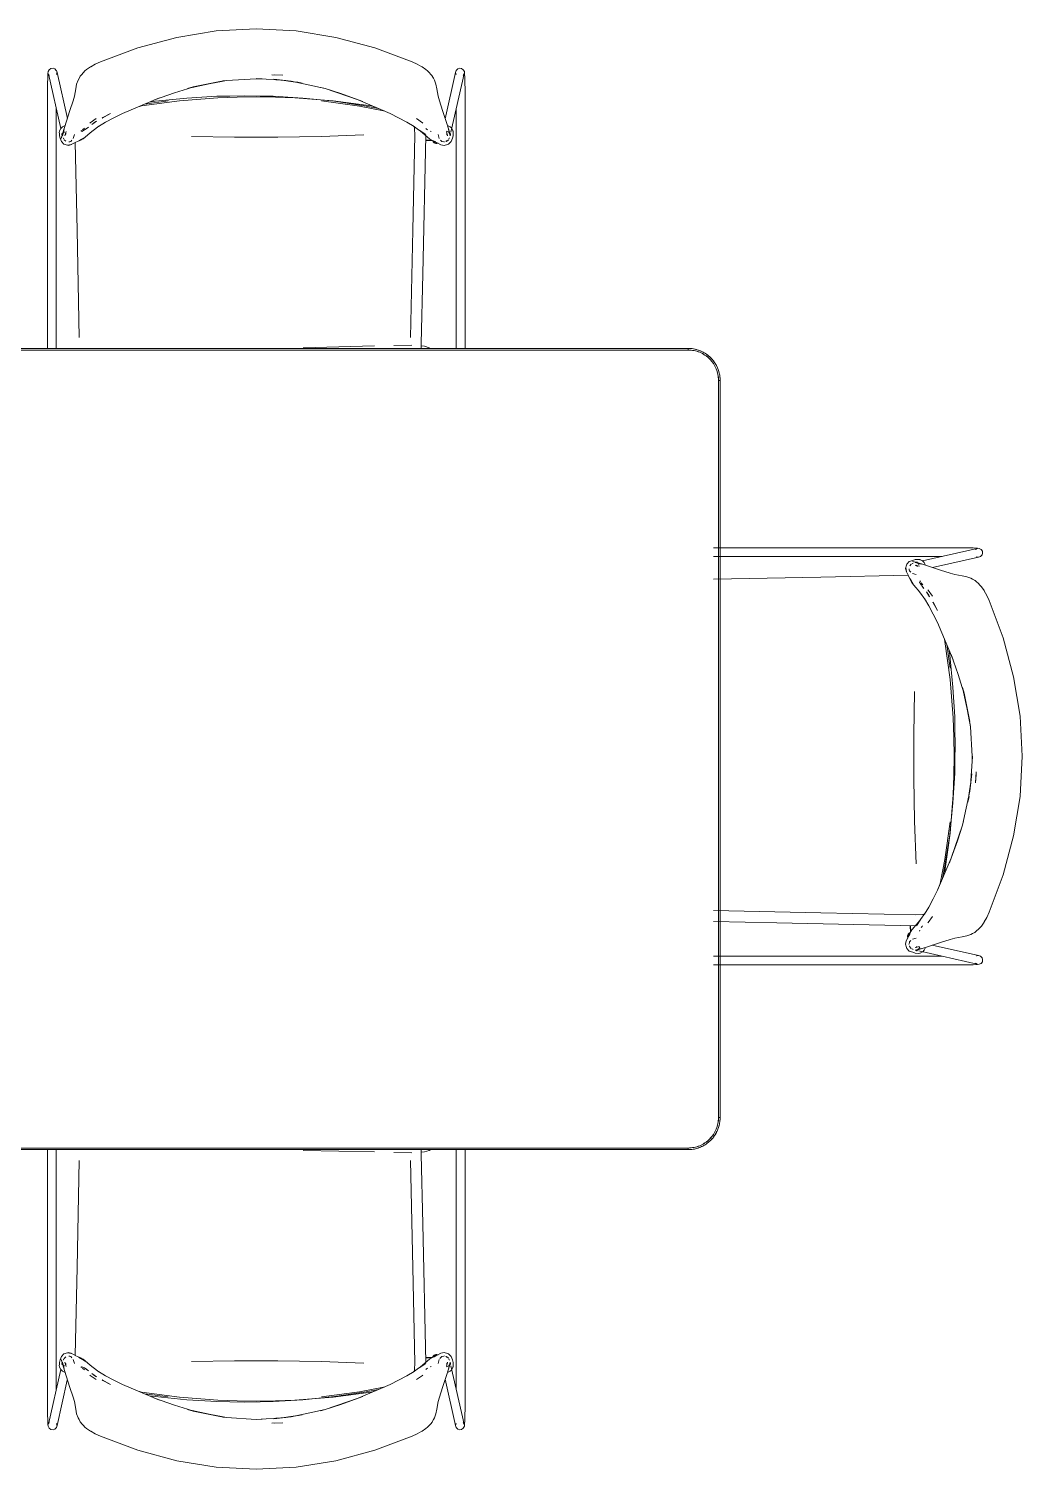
# Model space of a CAD drawing. Header units: millimetres. Extents: x 79795 to 317870, y -36033 to 97293.
# Drawn here: x 222911 to 224150, y 25158 to 26956 of the extents above; entities that cross this region are included whole.
import ezdxf

# ---------------------------------------------------------------- set-up
doc = ezdxf.new("R2010")
doc.units = ezdxf.units.MM
doc.header["$MEASUREMENT"] = 0
doc.layers.add('G-IMPT', color=8, linetype='CONTINUOUS', lineweight=9)
doc.layers.add('I-FURN', color=8, linetype='CONTINUOUS', lineweight=9)

msp = doc.modelspace()

# ---------------------------------------------------------------- linework, layer by layer
at = {"layer": 'G-IMPT'}
for p, q in [((223095.5, 26945.3), (223144.9, 26953.4)), ((223194.8, 26956), (223144.9, 26953.4)), ((223194.8, 26956), (223244.7, 26953.4)), ((223294.1, 26945.3), (223244.7, 26953.4)), ((223047, 26932.3), (223000.3, 26914.8)), ((223047, 26932.3), (223095.5, 26945.3)), ((223294.1, 26945.3), (223342.5, 26932.3)), ((223342.5, 26932.3), (223389.4, 26914.7)), ((222988.2, 26908.7), (222993.8, 26911.8)), ((223000.3, 26914.8), (222993.8, 26911.8)), ((223389.4, 26914.7), (223395.7, 26911.8)), ((223395.7, 26911.8), (223401.3, 26908.7)), ((222934.6, 26894.8), (222934.4, 26887.6)), ((222934.8, 26900), (222934.6, 26894.8)), ((222935.2, 26902.5), (222934.8, 26900)), ((222935.2, 26902.5), (222936.4, 26904.8)), ((222935.4, 26899.8), (222950.8, 26831.6)), ((222935.4, 26899.8), (222936.5, 26897.6)), ((222936.5, 26897.6), (222936.3, 26897.8)), ((222936.4, 26904.8), (222938.5, 26906.3)), ((222938.5, 26906.3), (222941.2, 26906.7)), ((222943.3, 26905.9), (222941.2, 26906.7)), ((222943.3, 26905.9), (222945.2, 26904.1)), ((222945.5, 26903.9), (222945.2, 26904.1)), ((222946.3, 26901.3), (222945.5, 26903.9)), ((222945.6, 26899), (222946, 26901.6)), ((222945.7, 26899.3), (222946, 26901.6)), ((222959.2, 26844), (222946.3, 26901.3)), ((222975.4, 26897.1), (222972.4, 26891.9)), ((222973.6, 26894.2), (222972.4, 26891.9)), ((222972.9, 26892.9), (222975.4, 26897.1)), ((222975.1, 26896.7), (222973.6, 26894.2)), ((222975.4, 26897.1), (222975.1, 26896.7)), ((222975.4, 26897.1), (222976.9, 26899.1)), ((222976.9, 26899.1), (222978.6, 26901)), ((222979.1, 26901.5), (222978.6, 26901)), ((222979.1, 26901.5), (222980.9, 26903.4)), ((222983, 26905.1), (222980.9, 26903.4)), ((222983, 26905.1), (222987.9, 26908.5)), ((222988.2, 26908.7), (222987.9, 26908.5)), ((223157.8, 26891.3), (223194.8, 26893.7)), ((223194.8, 26893.8), (223231.7, 26891.5)), ((223194.8, 26893.8), (223202.2, 26893.6)), ((223194.8, 26893.7), (223202.2, 26893.6)), ((223227.9, 26898), (223214.3, 26898.7)), ((223217.7, 26898.5), (223227.9, 26898)), ((223401.6, 26908.5), (223401.3, 26908.7)), ((223401.6, 26908.5), (223406.5, 26905.1)), ((223406.5, 26905.1), (223408.6, 26903.4)), ((223410.4, 26901.5), (223408.6, 26903.4)), ((223412.7, 26899.1), (223410.4, 26901.5)), ((223414.2, 26897.1), (223412.7, 26899.1)), ((223414.2, 26897.1), (223414.4, 26896.7)), ((223414.4, 26896.7), (223416, 26894.2)), ((223417.2, 26891.9), (223416, 26894.2)), ((223443.2, 26901.3), (223430.4, 26843.8)), ((223437.7, 26826.8), (223454.1, 26899.8)), ((223443.2, 26901.3), (223444, 26903.9)), ((223444, 26899), (223443.5, 26901.6)), ((223443.8, 26899.3), (223443.5, 26901.6)), ((223445.9, 26905.6), (223444, 26903.9)), ((223444, 26903.9), (223444.3, 26904.1)), ((223445.9, 26905.6), (223446.2, 26905.9)), ((223448.3, 26906.7), (223446.2, 26905.9)), ((223448.3, 26906.7), (223451, 26906.3)), ((223453.1, 26904.8), (223451, 26906.3)), ((223454.4, 26902.5), (223453.1, 26904.8)), ((223454.1, 26899.8), (223453.1, 26897.6)), ((223453.3, 26897.8), (223453.1, 26897.6)), ((223454.7, 26900), (223454.4, 26902.5)), ((223455, 26894.8), (223454.7, 26900)), ((223455.1, 26887.6), (223455, 26894.8)), ((222934.4, 26881.4), (222934.4, 26887.6)), ((222934.4, 26557), (222934.4, 26881.4)), ((222967.9, 26871.7), (222969.5, 26880.9)), ((222969.5, 26880.9), (222970.6, 26886.9)), ((222970.6, 26886.9), (222972.4, 26891.9)), ((222972.9, 26892.9), (222972.4, 26891.9)), ((223092.8, 26875.9), (223067.7, 26867.4)), ((223092.8, 26875.9), (223109, 26881.1)), ((223108.9, 26881.5), (223151.4, 26890.8)), ((223108.9, 26881.5), (223115.9, 26883.4)), ((223115.9, 26883.4), (223109, 26881.1)), ((223115.9, 26883.4), (223151.4, 26890.8)), ((223151.4, 26890.4), (223115.9, 26883.4)), ((223157.8, 26891.5), (223151.4, 26890.4)), ((223157.8, 26891.3), (223152.5, 26890.9)), ((223157.8, 26891.5), (223154.3, 26891.1)), ((223238.2, 26890.8), (223216.5, 26893.2)), ((223216.5, 26893.2), (223226.8, 26892)), ((223231.7, 26891.5), (223226.8, 26892)), ((223238.2, 26890.8), (223226.8, 26892)), ((223237.8, 26890.4), (223226.8, 26892)), ((223251.9, 26888.3), (223237.8, 26890.4)), ((223238.2, 26890.8), (223280.7, 26881.5)), ((223251.9, 26888.3), (223244.8, 26889.6)), ((223280.7, 26881.5), (223275.5, 26882.9)), ((223275.5, 26882.9), (223280.6, 26881.3)), ((223300.3, 26875.4), (223280.6, 26881.3)), ((223321.8, 26867.4), (223280.7, 26881.5)), ((223280.7, 26881.5), (223300.3, 26875.4)), ((223417.2, 26891.9), (223419, 26886.9)), ((223420.1, 26880.9), (223419, 26886.9)), ((223420.1, 26880.9), (223421.7, 26871.7)), ((223455.1, 26887.6), (223455.2, 26881.4)), ((223455.2, 26557), (223455.2, 26881.4)), ((222966.2, 26866), (222962.3, 26854.1)), ((222967.9, 26871.7), (222966.2, 26866)), ((223027.7, 26850.1), (223074.1, 26870)), ((223051.5, 26859.7), (223048.9, 26859.2)), ((223098.8, 26866), (223051.5, 26859.7)), ((223055.1, 26861.8), (223084.8, 26865.9)), ((223055.1, 26861.8), (223084.8, 26865.9)), ((223061, 26864.3), (223068.6, 26865.5)), ((223067.7, 26867.4), (223074.1, 26870)), ((223108.3, 26869.6), (223068.6, 26865.5)), ((223098.8, 26866), (223146.6, 26869.9)), ((223108.3, 26869.6), (223145.4, 26871.7)), ((223161.7, 26872), (223145.4, 26871.7)), ((223146.6, 26869.9), (223170.7, 26870.8)), ((223161.7, 26872), (223180.5, 26872.4)), ((223194.8, 26871.2), (223170.7, 26870.8)), ((223199.4, 26872), (223180.5, 26872.4)), ((223218.9, 26870.8), (223194.8, 26871.2)), ((223215.7, 26871.7), (223199.4, 26872)), ((223252.8, 26869.6), (223215.7, 26871.7)), ((223242.9, 26869.9), (223218.9, 26870.8)), ((223242.9, 26869.9), (223290.7, 26866)), ((223292.5, 26865.5), (223252.8, 26869.6)), ((223323.5, 26859.4), (223276.3, 26865.9)), ((223276.3, 26865.9), (223323.6, 26859.4)), ((223290.7, 26866), (223338, 26859.7)), ((223331.7, 26859.6), (223292.5, 26865.5)), ((223321.8, 26867.4), (223300.3, 26875.4)), ((223321.8, 26867.3), (223300.3, 26875.4)), ((223327.6, 26865.2), (223321.8, 26867.4)), ((223321.8, 26867.4), (223361.8, 26850.2)), ((223327.6, 26865.2), (223321.8, 26867.3)), ((223323.5, 26859.4), (223353.3, 26853.7)), ((223353.3, 26853.7), (223323.6, 26859.4)), ((223331.7, 26859.6), (223346.8, 26856.7)), ((223338, 26859.7), (223341.2, 26859.1)), ((223421.7, 26871.7), (223423.4, 26866)), ((223427.2, 26854.1), (223423.4, 26866)), ((222945.2, 26856.3), (222945.2, 26557)), ((222962.3, 26854.1), (222955.6, 26832.9)), ((222994.9, 26844), (222987.6, 26838.8)), ((222989.6, 26836.6), (222995.5, 26840.5)), ((222995.5, 26840.5), (222993.5, 26839.3)), ((223002.3, 26844.6), (223012.7, 26850.1)), ((223002.3, 26844.6), (223003.3, 26845.1)), ((223012.7, 26850.1), (223003.3, 26845.1)), ((223017.1, 26844.8), (223006.7, 26839.4)), ((223027.7, 26850.1), (223017.1, 26844.8)), ((223352.4, 26854.3), (223361.8, 26850.2)), ((223352.4, 26854.3), (223361.8, 26850.1)), ((223372.4, 26844.8), (223361.8, 26850.1)), ((223372.4, 26844.8), (223382.8, 26839.4)), ((223402, 26838.8), (223394.7, 26844)), ((223431.1, 26841.6), (223427.2, 26854.1)), ((223434.9, 26829.9), (223431.1, 26841.6)), ((223444.3, 26557), (223444.3, 26856.3)), ((222949.3, 26828.4), (222949, 26826.7)), ((222949.1, 26825.4), (222949, 26826.7)), ((222949.2, 26822.6), (222949.1, 26825.4)), ((222950.2, 26819.4), (222949.2, 26822.6)), ((222949.3, 26828.4), (222950.9, 26831.8)), ((222950.9, 26831.8), (222949.3, 26828.7)), ((222949.3, 26828.4), (222950.7, 26831.6)), ((222949.3, 26828.4), (222949.3, 26828.7)), ((222950.7, 26831.6), (222952.8, 26833.7)), ((222952.6, 26833.4), (222950.7, 26831.6)), ((222950.9, 26831.8), (222950.7, 26831.6)), ((222952.6, 26833.4), (222950.9, 26831.8)), ((222951.4, 26819.1), (222953.8, 26827)), ((222951.4, 26819.1), (222953, 26824.7)), ((222952.2, 26823.8), (222953.8, 26827)), ((222952.2, 26823.8), (222953.5, 26825.9)), ((222952.2, 26825.4), (222952.6, 26823.4)), ((222953, 26833.8), (222952.8, 26833.7)), ((222952.8, 26822.4), (222954.9, 26830.5)), ((222952.8, 26822.4), (222954.6, 26829.2)), ((222955.3, 26834.9), (222953, 26833.8)), ((222953, 26824.7), (222955.6, 26832.9)), ((222953.5, 26825.9), (222955.4, 26827.5)), ((222954.9, 26830.5), (222954.6, 26829.2)), ((222955.3, 26834.9), (222955.4, 26834.9)), ((222956, 26822.5), (222957.6, 26827.9)), ((222956, 26822.5), (222957.2, 26824.9)), ((222956.2, 26823.7), (222957.7, 26825.2)), ((222956.2, 26823.7), (222957.2, 26824.9)), ((222957.7, 26825.2), (222956.6, 26824.3)), ((222966.4, 26819), (222967.8, 26823.9)), ((222976.9, 26828.9), (222975.7, 26828.2)), ((222977.2, 26828), (222981, 26830)), ((222980.4, 26829.7), (222977.2, 26828)), ((222978.1, 26829.8), (222980.5, 26831.9)), ((222978.8, 26818.8), (222984.2, 26823.1)), ((222980.4, 26829.7), (222983.2, 26831.4)), ((222980.4, 26829.7), (222982.6, 26831)), ((222980.4, 26829.7), (222981, 26830)), ((222982.3, 26831.3), (222985.3, 26833.3)), ((222984.8, 26833), (222982.3, 26831.3)), ((222982.6, 26831), (222983.2, 26831.4)), ((222984.2, 26823.1), (222987.4, 26826)), ((222984.8, 26833), (222985.3, 26833.3)), ((222987.1, 26838.4), (222987.6, 26838.8)), ((222991.2, 26829.1), (222987.4, 26826)), ((222989.6, 26836.6), (222993.5, 26839.3)), ((222991.2, 26829.1), (222998.5, 26834.5)), ((222997.7, 26834), (223006.7, 26839.4)), ((222997.7, 26834), (222998.5, 26834.5)), ((223113.8, 26821.7), (223167.7, 26820.7)), ((223221.8, 26820.7), (223275.7, 26821.7)), ((223328.9, 26823.8), (223275.7, 26821.7)), ((223382.8, 26839.4), (223391.8, 26834)), ((223392.7, 26823.3), (223390, 26704.5)), ((223398.4, 26829.1), (223391.1, 26834.5)), ((223391.1, 26834.5), (223391.8, 26834)), ((223391.6, 26834.6), (223392.2, 26831.7)), ((223392.2, 26831.7), (223392.7, 26823.3)), ((223406.2, 26824), (223397.9, 26829.6)), ((223402.1, 26826), (223397.9, 26829.6)), ((223406.2, 26824), (223398.4, 26829.1)), ((223402.5, 26838.4), (223402, 26838.8)), ((223402.1, 26826), (223405.3, 26823.1)), ((223406.3, 26822.8), (223402.5, 26649.8)), ((223410.8, 26818.8), (223405.3, 26823.1)), ((223406.4, 26831.4), (223406.9, 26831)), ((223408.5, 26830), (223406.9, 26831)), ((223411.7, 26828.3), (223413.1, 26827.7)), ((223423.1, 26819.1), (223421.8, 26823.9)), ((223433.5, 26822.4), (223432, 26827.9)), ((223432.3, 26824.8), (223433.3, 26823.7)), ((223432.3, 26824.8), (223433, 26824.2)), ((223433.5, 26822.4), (223432.6, 26824.5)), ((223433.3, 26823.7), (223432.6, 26824.5)), ((223432.7, 26828.3), (223434.2, 26827.5)), ((223434.3, 26834.9), (223434.2, 26834.9)), ((223436.5, 26833.8), (223434.2, 26834.9)), ((223434.2, 26834.9), (223436.7, 26833.7)), ((223434.3, 26834.9), (223436.7, 26833.7)), ((223436, 26825.9), (223434.5, 26827.2)), ((223436.5, 26824.7), (223434.7, 26830.5)), ((223436.7, 26822.4), (223434.7, 26830.5)), ((223434.9, 26829.9), (223436.7, 26822.4)), ((223435.8, 26827), (223436.5, 26824.7)), ((223435.8, 26827), (223437.3, 26823.8)), ((223436, 26825.9), (223437.3, 26823.8)), ((223436.5, 26833.8), (223436.7, 26833.7)), ((223438.6, 26831.8), (223436.7, 26833.7)), ((223436.9, 26823.4), (223437.3, 26825.3)), ((223438.6, 26831.8), (223438.8, 26831.6)), ((223440.2, 26828.7), (223438.8, 26831.6)), ((223440.3, 26822.6), (223439.4, 26819.4)), ((223440.3, 26828.4), (223440.2, 26828.7)), ((223440.3, 26828.4), (223440.6, 26826.7)), ((223440.3, 26822.6), (223440.6, 26826.7)), ((222950.2, 26819.4), (222951.6, 26815.2)), ((222954.8, 26812.1), (222951.6, 26815.2)), ((222954.6, 26818.2), (222953.8, 26819.8)), ((222954.1, 26819.4), (222954.6, 26818.2)), ((222956.1, 26811.6), (222954.8, 26812.1)), ((222957.2, 26815.6), (222954.9, 26817.6)), ((222960.3, 26810.4), (222956.1, 26811.6)), ((222959, 26810.9), (222964, 26811.7)), ((222959, 26810.9), (222963.6, 26811.4)), ((222960.3, 26810.4), (222964, 26811.7)), ((222960.7, 26814.8), (222962.2, 26815)), ((222963.2, 26815.5), (222962.2, 26815)), ((222963.2, 26815.5), (222964.8, 26817)), ((222963.6, 26811.4), (222969.6, 26814.4)), ((222968.6, 26813.9), (222971.1, 26704.5)), ((222975.7, 26816.9), (222969.6, 26814.4)), ((222981.2, 26820.9), (222972.9, 26816.1)), ((222977.5, 26818.6), (222972.9, 26816.1)), ((222975.7, 26816.9), (222978.8, 26818.8)), ((222977.5, 26818.6), (222981.2, 26820.9)), ((223221.8, 26820.7), (223167.7, 26820.7)), ((223413.5, 26817.1), (223406.2, 26816.8)), ((223413.5, 26817.1), (223406.2, 26816.8)), ((223406.2, 26816.4), (223414.2, 26816.7)), ((223413.9, 26816.9), (223410.8, 26818.8)), ((223413.9, 26816.9), (223418.7, 26814.7)), ((223425.1, 26811.3), (223416.7, 26815.7)), ((223418.7, 26814.7), (223416.7, 26815.7)), ((223426.3, 26815.5), (223424.5, 26817.1)), ((223425.1, 26811.3), (223429.2, 26810.4)), ((223426.3, 26815.5), (223426.9, 26815.2)), ((223426.9, 26815.2), (223428.9, 26814.8)), ((223429.5, 26814.7), (223428.9, 26814.8)), ((223433.4, 26811.6), (223429.2, 26810.4)), ((223433, 26816.4), (223431.4, 26815.2)), ((223431.4, 26815.2), (223432.5, 26816)), ((223432, 26815.4), (223434.6, 26817.6)), ((223433, 26816.4), (223432.5, 26816)), ((223434.7, 26812.1), (223433.4, 26811.6)), ((223438, 26815.2), (223434.7, 26812.1)), ((223435.7, 26819.9), (223434.9, 26818.2)), ((223435.4, 26819.4), (223434.9, 26818.2)), ((223438, 26815.2), (223439.4, 26819.4)), ((222971.1, 26704.5), (222973.8, 26570.8)), ((223387.3, 26570.8), (223390, 26704.5)), ((223400.7, 26563.3), (223402.5, 26649.8)), ((223733.5, 26557.1), (221813.5, 26557.1)), ((223342.2, 26560.1), (223253.3, 26558)), ((223388.7, 26561.1), (223366.5, 26560.6)), ((223400.5, 26557), (223400.7, 26563.3)), ((223400.6, 26560.4), (223404.7, 26559.9)), ((223404.7, 26559.9), (223410.3, 26558)), ((223410.3, 26558), (223412.4, 26557.1)), ((223733.5, 26555.1), (223733.5, 26557.1)), ((223733.5, 26557.1), (223733.5, 26555.1)), ((223771.5, 26517.1), (223773.5, 26517.1)), ((223773.5, 26517.1), (223771.5, 26517.1)), ((223773.5, 25597.1), (223773.5, 26517.1)), ((223765.3, 26308.4), (224075.8, 26308.4)), ((224094.2, 26307.3), (224026.1, 26291.9)), ((224075.8, 26308.4), (224082.1, 26308.3)), ((224089.3, 26308.2), (224082.1, 26308.3)), ((224094.5, 26307.9), (224089.3, 26308.2)), ((224094.2, 26307.3), (224092.1, 26306.3)), ((224092.1, 26306.3), (224092.3, 26306.5)), ((224096.9, 26307.5), (224094.5, 26307.9)), ((224096.9, 26307.5), (224099.3, 26306.3)), ((224099.3, 26306.3), (224100.8, 26304.2)), ((224100.4, 26299.4), (224101.1, 26301.5)), ((224100.8, 26304.2), (224101.1, 26301.5)), ((224050.8, 26297.5), (223765.3, 26297.5)), ((224004.9, 26282.4), (224006.1, 26286.6)), ((224004.9, 26282.4), (224006.2, 26278.7)), ((224005.4, 26283.8), (224006.2, 26278.7)), ((224005.4, 26283.8), (224005.8, 26279.1)), ((224006.1, 26286.6), (224006.5, 26287.9)), ((224006.5, 26287.9), (224009.6, 26291.2)), ((224013.9, 26292.5), (224009.6, 26291.2)), ((224010.1, 26285.6), (224012.1, 26287.9)), ((224012.7, 26288.1), (224014.3, 26288.9)), ((224013.9, 26288.6), (224012.7, 26288.1)), ((224013.6, 26291.3), (224019.2, 26289.7)), ((224013.6, 26291.3), (224021.4, 26289)), ((224013.9, 26292.5), (224017.1, 26293.5)), ((224016.8, 26289.9), (224025, 26287.8)), ((224016.8, 26289.9), (224023.7, 26288.2)), ((224017, 26286.7), (224019.3, 26285.5)), ((224017, 26286.7), (224022.4, 26285.2)), ((224017.1, 26293.5), (224019.9, 26293.7)), ((224019.8, 26290.5), (224017.9, 26290.1)), ((224018.2, 26290.5), (224020.3, 26289.2)), ((224018.2, 26290.5), (224021.4, 26289)), ((224018.2, 26286.5), (224019.3, 26285.5)), ((224018.2, 26286.5), (224019.7, 26285)), ((224019.7, 26285), (224018.7, 26286.1)), ((224019.2, 26289.7), (224027.4, 26287.2)), ((224019.9, 26293.7), (224021.2, 26293.8)), ((224020.3, 26289.2), (224022, 26287.4)), ((224022.9, 26293.5), (224021.2, 26293.8)), ((224022.9, 26293.5), (224026.3, 26291.8)), ((224022.9, 26293.5), (224023.2, 26293.4)), ((224022.9, 26293.5), (224026.1, 26292)), ((224026.3, 26291.8), (224023.2, 26293.4)), ((224025, 26287.8), (224023.7, 26288.2)), ((224027.8, 26290.2), (224026.1, 26292)), ((224026.3, 26291.8), (224026.1, 26292)), ((224026.1, 26292), (224028.2, 26289.9)), ((224027.8, 26290.2), (224026.3, 26291.8)), ((224048.6, 26280.4), (224027.4, 26287.2)), ((224028.3, 26289.7), (224028.2, 26289.9)), ((224029.3, 26287.5), (224028.3, 26289.7)), ((224029.3, 26287.5), (224029.4, 26287.3)), ((224038.5, 26283.6), (224095.8, 26296.4)), ((224093.5, 26297.1), (224096.1, 26296.7)), ((224093.7, 26297), (224096.1, 26296.7)), ((224095.8, 26296.4), (224098.3, 26297.2)), ((224098.3, 26297.2), (224098.6, 26297.5)), ((224100.4, 26299.4), (224098.6, 26297.5)), ((223899, 26271.6), (223765.3, 26268.9)), ((224008.4, 26274.1), (223899, 26271.6)), ((224005.8, 26279.1), (224008.8, 26273.1)), ((224011.4, 26267), (224008.8, 26273.1)), ((224009.3, 26282), (224009.5, 26280.5)), ((224010, 26279.5), (224009.5, 26280.5)), ((224010, 26279.5), (224011.5, 26277.9)), ((224013.1, 26265.2), (224010.6, 26269.9)), ((224015.4, 26261.6), (224010.6, 26269.9)), ((224011.4, 26267), (224013.3, 26264)), ((224013.1, 26265.2), (224015.4, 26261.6)), ((224013.5, 26276.3), (224018.3, 26275)), ((224024.2, 26262.3), (224022.5, 26265.5)), ((224022.5, 26265.5), (224024.5, 26261.7)), ((224023.4, 26265.8), (224022.6, 26267)), ((224024.3, 26264.6), (224026.4, 26262.2)), ((224060.5, 26276.6), (224048.6, 26280.4)), ((224066.2, 26274.9), (224060.5, 26276.6)), ((224066.2, 26274.9), (224075.4, 26273.3)), ((224075.4, 26273.3), (224081.4, 26272.1)), ((224081.4, 26272.1), (224086.4, 26270.3)), ((224087.4, 26269.8), (224086.4, 26270.3)), ((224091.6, 26267.4), (224086.4, 26270.3)), ((224088.6, 26269.2), (224086.4, 26270.3)), ((224087.4, 26269.8), (224091.6, 26267.4)), ((224091.2, 26267.6), (224088.6, 26269.2)), ((224091.6, 26267.4), (224091.2, 26267.6)), ((224091.6, 26267.4), (224093.6, 26265.9)), ((224093.6, 26265.9), (224095.5, 26264.1)), ((224013.3, 26264), (224017.6, 26258.5)), ((224017.6, 26258.5), (224020.5, 26255.3)), ((224023.6, 26251.6), (224020.5, 26255.3)), ((224023.6, 26251.6), (224029, 26244.2)), ((224024.2, 26262.3), (224024.5, 26261.7)), ((224024.2, 26262.3), (224025.5, 26260.1)), ((224024.2, 26262.3), (224025.9, 26259.6)), ((224025.5, 26260.1), (224025.9, 26259.6)), ((224027.4, 26258), (224025.8, 26260.5)), ((224025.8, 26260.5), (224027.8, 26257.4)), ((224027.4, 26258), (224027.8, 26257.4)), ((224031.1, 26253.2), (224035, 26247.2)), ((224031.1, 26253.2), (224033.8, 26249.2)), ((224032.9, 26255.7), (224033.3, 26255.2)), ((224038.5, 26247.9), (224033.3, 26255.2)), ((224035, 26247.2), (224033.8, 26249.2)), ((224096, 26263.6), (224095.5, 26264.1)), ((224096, 26263.6), (224097.8, 26261.8)), ((224099.6, 26259.7), (224097.8, 26261.8)), ((224099.6, 26259.7), (224103, 26254.8)), ((224103.2, 26254.5), (224103, 26254.8)), ((224103.2, 26254.5), (224106.3, 26248.9)), ((224109.2, 26242.4), (224106.3, 26248.9)), ((224028.5, 26245), (224029, 26244.2)), ((224028.5, 26245), (224033.9, 26236)), ((224039.3, 26225.6), (224033.9, 26236)), ((224039.1, 26240.4), (224044.6, 26230)), ((224039.1, 26240.4), (224039.6, 26239.4)), ((224044.6, 26230), (224039.6, 26239.4)), ((224126.8, 26195.7), (224109.2, 26242.4)), ((224044.6, 26215), (224039.3, 26225.6)), ((224044.6, 26215), (224064.4, 26168.6)), ((224054.1, 26191.2), (224053.7, 26193.8)), ((224126.8, 26195.7), (224139.8, 26147.3)), ((224060.5, 26143.9), (224054.1, 26191.2)), ((224056.3, 26187.6), (224060.4, 26158)), ((224056.3, 26187.6), (224060.4, 26158)), ((224058.8, 26181.8), (224060, 26174.1)), ((224070.4, 26150), (224061.9, 26175)), ((224061.9, 26175), (224064.4, 26168.6)), ((224064.1, 26134.4), (224060, 26174.1)), ((224060.5, 26143.9), (224064.4, 26096.1)), ((224070.4, 26150), (224075.6, 26133.8)), ((224139.8, 26147.3), (224147.9, 26097.9)), ((224016.2, 26128.9), (224015.2, 26075)), ((224064.1, 26134.4), (224066.2, 26097.3)), ((224077.9, 26126.8), (224075.6, 26133.8)), ((224076, 26133.8), (224077.9, 26126.8)), ((224076, 26133.8), (224085.2, 26091.3)), ((224084.8, 26091.3), (224077.9, 26126.8)), ((224077.9, 26126.8), (224085.2, 26091.3)), ((224064.4, 26096.1), (224065.3, 26072)), ((224066.5, 26081), (224066.2, 26097.3)), ((224086, 26084.9), (224084.8, 26091.3)), ((224085.8, 26084.9), (224085.3, 26090.3)), ((224086, 26084.9), (224085.6, 26088.2)), ((224085.8, 26084.9), (224088.2, 26048)), ((224150.5, 26048), (224147.9, 26097.9)), ((224015.2, 26020.9), (224015.2, 26075)), ((224065.6, 26048), (224065.3, 26072)), ((224066.5, 26081), (224066.9, 26062.2)), ((224066.5, 26043.3), (224066.9, 26062.2)), ((224065.3, 26023.9), (224065.6, 26048)), ((224066.2, 26027), (224066.5, 26043.3)), ((224088.3, 26048), (224086, 26011)), ((224088.3, 26048), (224088.1, 26040.5)), ((224088.2, 26048), (224088.1, 26040.5)), ((224150.5, 26048), (224147.9, 25998)), ((224015.2, 26020.9), (224016.2, 25967)), ((224064.1, 25990), (224066.2, 26027)), ((224064.4, 25999.8), (224065.3, 26023.9)), ((224084.9, 26004.9), (224086.5, 26015.9)), ((224085.2, 26004.6), (224087.6, 26026.2)), ((224085.2, 26004.6), (224086.5, 26015.9)), ((224086, 26011), (224086.5, 26015.9)), ((224087.6, 26026.2), (224086.5, 26015.9)), ((224092.4, 26014.9), (224093.2, 26028.5)), ((224093, 26025.1), (224092.4, 26014.9)), ((224064.4, 25999.8), (224060.5, 25952)), ((224085.2, 26004.6), (224076, 25962.1)), ((224082.8, 25990.8), (224084.9, 26004.9)), ((224082.8, 25990.8), (224084.1, 25997.9)), ((224139.8, 25948.7), (224147.9, 25998)), ((224060, 25950.2), (224064.1, 25990)), ((224018.3, 25913.8), (224016.2, 25967)), ((224053.9, 25919.3), (224060.4, 25966.4)), ((224060.4, 25966.4), (224053.9, 25919.1)), ((224061.9, 25920.9), (224076, 25962.1)), ((224076, 25962.1), (224069.8, 25942.4)), ((224069.8, 25942.4), (224075.8, 25962.1)), ((224077.4, 25967.3), (224075.8, 25962.1)), ((224076, 25962.1), (224077.4, 25967.3)), ((224060.5, 25952), (224054.1, 25904.7)), ((224054.1, 25911.1), (224060, 25950.2)), ((224061.8, 25920.9), (224069.8, 25942.4)), ((224061.9, 25920.9), (224069.8, 25942.4)), ((224139.8, 25948.7), (224126.8, 25900.2)), ((224061.9, 25920.9), (224044.7, 25880.9)), ((224053.9, 25919.3), (224048.2, 25889.4)), ((224048.2, 25889.4), (224053.9, 25919.1)), ((224054.1, 25911.1), (224051.1, 25895.9)), ((224054.1, 25904.7), (224053.5, 25901.5)), ((224059.7, 25915.1), (224061.9, 25920.9)), ((224059.7, 25915.1), (224061.8, 25920.9)), ((224048.7, 25890.3), (224044.6, 25880.9)), ((224048.7, 25890.3), (224044.7, 25880.9)), ((224126.8, 25900.2), (224109.2, 25853.4)), ((224039.3, 25870.3), (224033.9, 25859.9)), ((224039.3, 25870.3), (224044.6, 25880.9)), ((223765.3, 25855.4), (223899, 25852.7)), ((224017.8, 25850), (223899, 25852.7)), ((224023.6, 25844.3), (224029, 25851.7)), ((224029.1, 25851.2), (224026.2, 25850.5)), ((224033.9, 25859.9), (224028.5, 25850.9)), ((224029, 25851.7), (224028.5, 25850.9)), ((224109.2, 25853.4), (224106.3, 25847)), ((223765.3, 25841.9), (223844.3, 25840.2)), ((224017.3, 25836.4), (223844.3, 25840.2)), ((224010.8, 25836.3), (224011.2, 25828.5)), ((224011.6, 25829.2), (224011.2, 25836.5)), ((224011.6, 25829.2), (224011.2, 25836.5)), ((224013.3, 25832), (224017.6, 25837.4)), ((224020.5, 25840.6), (224017.6, 25837.4)), ((224026.2, 25850.5), (224017.8, 25850)), ((224018.5, 25836.6), (224024.1, 25844.8)), ((224018.5, 25836.6), (224023.6, 25844.3)), ((224020.5, 25840.6), (224024.1, 25844.8)), ((224024.5, 25834.2), (224025.5, 25835.8)), ((224025.9, 25836.4), (224025.5, 25835.8)), ((224032.9, 25840.3), (224033.3, 25840.7)), ((224033.3, 25840.7), (224038.5, 25848.1)), ((224096, 25832.3), (224097.8, 25834.1)), ((224099.6, 25836.2), (224097.8, 25834.1)), ((224103, 25841.1), (224099.6, 25836.2)), ((224103, 25841.1), (224103.2, 25841.4)), ((224106.3, 25847), (224103.2, 25841.4)), ((224005.7, 25817.6), (224004.9, 25813.5)), ((224005.7, 25817.6), (224010.1, 25826)), ((224011.4, 25828.9), (224009.1, 25824)), ((224009.1, 25824), (224010.1, 25826)), ((224009.7, 25815.8), (224009.3, 25813.9)), ((224010, 25816.4), (224009.7, 25815.8)), ((224010, 25816.4), (224011.6, 25818.2)), ((224011.4, 25828.9), (224013.3, 25832)), ((224013.6, 25819.6), (224018.3, 25820.9)), ((224022.8, 25831), (224022.2, 25829.6)), ((224036.1, 25811.6), (224048.6, 25815.5)), ((224048.6, 25815.5), (224060.5, 25819.4)), ((224066.2, 25821), (224060.5, 25819.4)), ((224075.4, 25822.7), (224066.2, 25821)), ((224075.4, 25822.7), (224081.4, 25823.8)), ((224086.4, 25825.6), (224081.4, 25823.8)), ((224086.4, 25825.6), (224088.6, 25826.8)), ((224091.2, 25828.3), (224088.6, 25826.8)), ((224091.6, 25828.5), (224091.2, 25828.3)), ((224091.6, 25828.5), (224093.6, 25830.1)), ((224093.6, 25830.1), (224096, 25832.3)), ((223765.3, 25798.4), (224050.8, 25798.4)), ((224006.1, 25809.3), (224004.9, 25813.5)), ((224006.5, 25808), (224006.1, 25809.3)), ((224009.6, 25804.7), (224006.5, 25808)), ((224009.1, 25813.3), (224009.3, 25813.9)), ((224009.6, 25804.7), (224013.9, 25803.4)), ((224010.8, 25809.7), (224009.7, 25811.3)), ((224009.7, 25811.3), (224010.4, 25810.3)), ((224009.9, 25810.8), (224012, 25808.1)), ((224010.8, 25809.7), (224010.4, 25810.3)), ((224013.9, 25807.4), (224012.7, 25807.8)), ((224014.3, 25807), (224012.7, 25807.8)), ((224017.1, 25802.4), (224013.9, 25803.4)), ((224016.8, 25806), (224025, 25808)), ((224024.3, 25807.8), (224016.8, 25806)), ((224016.9, 25809.2), (224022.4, 25810.8)), ((224016.9, 25809.2), (224019, 25810.2)), ((224017.1, 25802.4), (224021.2, 25802.1)), ((224017.9, 25805.8), (224019.8, 25805.4)), ((224019.3, 25810.5), (224018.2, 25809.4)), ((224018.2, 25809.4), (224019, 25810.2)), ((224021.4, 25806.9), (224018.2, 25805.4)), ((224020.3, 25806.7), (224018.2, 25805.4)), ((224019.3, 25810.5), (224018.7, 25809.7)), ((224019.2, 25806.2), (224025, 25808)), ((224021.4, 25806.9), (224019.2, 25806.2)), ((224020.3, 25806.7), (224021.7, 25808.2)), ((224022.9, 25802.4), (224021.2, 25802.1)), ((224021.3, 25805.1), (224094.3, 25788.6)), ((224022.7, 25810), (224022, 25808.6)), ((224022.9, 25802.4), (224023.2, 25802.5)), ((224023.2, 25802.5), (224026.1, 25803.9)), ((224024.3, 25807.8), (224036.1, 25811.6)), ((224026.3, 25804.1), (224026.1, 25803.9)), ((224026.3, 25804.1), (224028.2, 25806)), ((224029.4, 25808.6), (224028.2, 25806)), ((224029.3, 25808.5), (224028.2, 25806)), ((224028.3, 25806.2), (224028.2, 25806)), ((224028.3, 25806.2), (224029.4, 25808.6)), ((224029.3, 25808.5), (224029.4, 25808.6)), ((224095.8, 25799.5), (224038.3, 25812.3)), ((224093.5, 25798.8), (224096.1, 25799.2)), ((224093.7, 25798.9), (224096.1, 25799.2)), ((224095.8, 25799.5), (224098.3, 25798.7)), ((224100.1, 25796.8), (224098.3, 25798.7)), ((224098.3, 25798.7), (224098.6, 25798.4)), ((224100.1, 25796.8), (224100.4, 25796.5)), ((223765.3, 25787.6), (224075.8, 25787.6)), ((224082.1, 25787.6), (224075.8, 25787.6)), ((224082.1, 25787.6), (224089.3, 25787.8)), ((224089.3, 25787.8), (224094.5, 25788)), ((224094.3, 25788.6), (224092.1, 25789.7)), ((224092.3, 25789.5), (224092.1, 25789.7)), ((224094.5, 25788), (224096.9, 25788.4)), ((224096.9, 25788.4), (224099.3, 25789.6)), ((224099.3, 25789.6), (224100.8, 25791.7)), ((224101.1, 25794.4), (224100.4, 25796.5)), ((224101.1, 25794.4), (224100.8, 25791.7)), ((223771.5, 25597.1), (223773.5, 25597.1)), ((223773.5, 25597.1), (223771.5, 25597.1)), ((221813.5, 25557.1), (223733.5, 25557.1)), ((222934.4, 25557.2), (222934.4, 25232.9)), ((222945.2, 25258), (222945.2, 25557.2)), ((223342.2, 25554.2), (223253.3, 25556.2)), ((223388.7, 25553.1), (223366.5, 25553.6)), ((223400.5, 25557.2), (223400.7, 25550.9)), ((223400.6, 25553.8), (223404.7, 25554.4)), ((223400.7, 25550.9), (223402.5, 25464.4)), ((223404.7, 25554.4), (223410.3, 25556.2)), ((223410.3, 25556.2), (223412.4, 25557.2)), ((223444.3, 25557.2), (223444.3, 25258)), ((223455.2, 25557.2), (223455.2, 25232.9)), ((223733.5, 25557.1), (223733.5, 25559.1)), ((223733.5, 25559.1), (223733.5, 25557.1)), ((222971.1, 25409.8), (222973.8, 25543.4)), ((223387.3, 25543.4), (223390, 25409.8)), ((223406.3, 25291.5), (223402.5, 25464.4)), ((222968.6, 25300.4), (222971.1, 25409.8)), ((223392.7, 25290.9), (223390, 25409.8)), ((222950.2, 25294.8), (222949.2, 25291.6)), ((222950.2, 25294.8), (222951.6, 25299.1)), ((222951.4, 25295.2), (222953, 25289.6)), ((222951.4, 25295.2), (222953.8, 25287.3)), ((222954.8, 25302.2), (222951.6, 25299.1)), ((222954.6, 25296.1), (222953.8, 25294.5)), ((222954.1, 25294.8), (222954.6, 25296.1)), ((222956.1, 25302.7), (222954.8, 25302.2)), ((222957.2, 25298.6), (222954.9, 25296.6)), ((222960.3, 25303.8), (222956.1, 25302.7)), ((222959, 25303.4), (222964, 25302.6)), ((222959, 25303.4), (222963.6, 25302.9)), ((222960.3, 25303.8), (222964, 25302.6)), ((222960.7, 25299.4), (222962.2, 25299.2)), ((222963.2, 25298.8), (222962.2, 25299.2)), ((222963.2, 25298.8), (222964.8, 25297.3)), ((222963.6, 25302.9), (222969.6, 25299.9)), ((222966.4, 25295.2), (222967.8, 25290.4)), ((222975.7, 25297.4), (222969.6, 25299.9)), ((222977.5, 25295.6), (222972.9, 25298.1)), ((222975.5, 25296.6), (222972.9, 25298.1)), ((222975.7, 25297.4), (222978.8, 25295.4)), ((222981.2, 25293.3), (222975.9, 25296.4)), ((222977.5, 25295.6), (222981.2, 25293.3)), ((222978.8, 25295.4), (222984.2, 25291.1)), ((223113.8, 25292.6), (223167.7, 25293.6)), ((223221.8, 25293.6), (223167.7, 25293.6)), ((223221.8, 25293.6), (223275.7, 25292.6)), ((223410.8, 25295.4), (223405.3, 25291.1)), ((223406.2, 25297.9), (223414.2, 25297.5)), ((223413.5, 25297.1), (223406.2, 25297.5)), ((223413.5, 25297.1), (223407.2, 25297.4)), ((223413.9, 25297.4), (223410.8, 25295.4)), ((223413.9, 25297.4), (223418.7, 25299.6)), ((223425.1, 25303), (223416.7, 25298.6)), ((223418.7, 25299.6), (223416.7, 25298.6)), ((223423.1, 25295.1), (223421.8, 25290.4)), ((223424, 25296.4), (223424.5, 25297.1)), ((223426.3, 25298.8), (223424.5, 25297.1)), ((223425.1, 25303), (223429.2, 25303.8)), ((223426.3, 25298.8), (223426.9, 25299.1)), ((223426.9, 25299.1), (223428.9, 25299.5)), ((223429.5, 25299.6), (223428.9, 25299.5)), ((223433.4, 25302.7), (223429.2, 25303.8)), ((223433, 25297.9), (223431.4, 25299)), ((223431.4, 25299), (223432.5, 25298.3)), ((223432, 25298.9), (223434.6, 25296.7)), ((223433, 25297.9), (223432.5, 25298.3)), ((223434.7, 25302.2), (223433.4, 25302.7)), ((223438, 25299.1), (223434.7, 25302.2)), ((223435.4, 25294.9), (223434.9, 25296.1)), ((223435.7, 25294.4), (223434.9, 25296.1)), ((223438, 25299.1), (223439.4, 25294.8)), ((223440.3, 25291.6), (223439.4, 25294.8)), ((222935.4, 25214.5), (222950.8, 25282.7)), ((222949.1, 25288.8), (222949, 25287.5)), ((222949.3, 25285.9), (222949, 25287.5)), ((222949.2, 25291.6), (222949.1, 25288.8)), ((222949.3, 25285.9), (222950.9, 25282.4)), ((222949.3, 25285.9), (222949.3, 25285.6)), ((222949.3, 25285.9), (222950.7, 25282.7)), ((222950.9, 25282.4), (222949.3, 25285.6)), ((222952.6, 25280.9), (222950.7, 25282.7)), ((222950.9, 25282.4), (222950.7, 25282.7)), ((222950.7, 25282.7), (222952.8, 25280.6)), ((222952.6, 25280.9), (222950.9, 25282.4)), ((222952.2, 25288.9), (222952.6, 25290.8)), ((222952.2, 25290.5), (222953.5, 25288.4)), ((222952.2, 25290.5), (222953.8, 25287.3)), ((222952.8, 25291.9), (222954.9, 25283.7)), ((222952.8, 25291.9), (222954.6, 25285)), ((222953, 25280.5), (222952.8, 25280.6)), ((222953, 25289.6), (222955.6, 25281.3)), ((222955.3, 25279.4), (222953, 25280.5)), ((222953.5, 25288.4), (222955.4, 25286.7)), ((222954.9, 25283.7), (222954.6, 25285)), ((222955.3, 25279.4), (222955.4, 25279.4)), ((222962.3, 25260.1), (222955.6, 25281.3)), ((222956, 25291.8), (222957.2, 25289.4)), ((222956, 25291.8), (222957.6, 25286.3)), ((222956.2, 25290.5), (222957.2, 25289.4)), ((222956.2, 25290.5), (222957.7, 25289.1)), ((222957.7, 25289.1), (222956.6, 25290)), ((222976.9, 25285.3), (222975.7, 25286.1)), ((222980.4, 25284.6), (222977.2, 25286.2)), ((222977.2, 25286.2), (222981, 25284.2)), ((222978.1, 25284.4), (222980.5, 25282.3)), ((222980.4, 25284.6), (222981, 25284.2)), ((222980.4, 25284.6), (222982.6, 25283.2)), ((222980.4, 25284.6), (222983.2, 25282.8)), ((222984.8, 25281.3), (222982.3, 25283)), ((222982.3, 25283), (222985.3, 25280.9)), ((222982.6, 25283.2), (222983.2, 25282.8)), ((222984.2, 25291.1), (222987.4, 25288.2)), ((222984.8, 25281.3), (222985.3, 25280.9)), ((222987.1, 25275.8), (222987.6, 25275.4)), ((222991.2, 25285.2), (222987.4, 25288.2)), ((222989.6, 25277.6), (222995.5, 25273.7)), ((222989.6, 25277.6), (222993.5, 25275)), ((222991.2, 25285.2), (222998.5, 25279.7)), ((222997.7, 25280.2), (222998.5, 25279.7)), ((222997.7, 25280.2), (223006.7, 25274.9)), ((223328.9, 25290.5), (223275.7, 25292.6)), ((223382.8, 25274.9), (223391.8, 25280.2)), ((223398.4, 25285.2), (223391.1, 25279.7)), ((223391.1, 25279.7), (223391.8, 25280.2)), ((223391.6, 25279.7), (223392.2, 25282.5)), ((223392.2, 25282.5), (223392.7, 25290.9)), ((223406.2, 25290.2), (223397.9, 25284.7)), ((223402.1, 25288.2), (223397.9, 25284.7)), ((223406.2, 25290.2), (223398.4, 25285.2)), ((223402.5, 25275.8), (223402, 25275.4)), ((223402.1, 25288.2), (223405.3, 25291.1)), ((223406.4, 25282.8), (223406.9, 25283.2)), ((223408.5, 25284.2), (223406.9, 25283.2)), ((223411.7, 25286), (223413.1, 25286.5)), ((223434.9, 25284.4), (223431.1, 25272.6)), ((223433.5, 25291.8), (223432, 25286.3)), ((223432.3, 25289.5), (223433.3, 25290.5)), ((223432.3, 25289.5), (223433, 25290.1)), ((223433.5, 25291.8), (223432.6, 25289.7)), ((223433.3, 25290.5), (223432.6, 25289.7)), ((223432.7, 25286), (223434.2, 25286.7)), ((223434.2, 25279.4), (223436.7, 25280.6)), ((223436.5, 25280.5), (223434.2, 25279.4)), ((223434.3, 25279.4), (223434.2, 25279.4)), ((223434.3, 25279.4), (223436.7, 25280.6)), ((223436, 25288.4), (223434.5, 25287)), ((223436.7, 25291.9), (223434.7, 25283.7)), ((223436.5, 25289.6), (223434.7, 25283.7)), ((223434.9, 25284.4), (223436.7, 25291.9)), ((223435.8, 25287.3), (223437.3, 25290.5)), ((223435.8, 25287.3), (223436.5, 25289.6)), ((223436, 25288.4), (223437.3, 25290.5)), ((223436.5, 25280.5), (223436.7, 25280.6)), ((223438.6, 25282.4), (223436.7, 25280.6)), ((223436.9, 25290.8), (223437.3, 25288.9)), ((223437.7, 25287.4), (223454.1, 25214.4)), ((223438.6, 25282.4), (223438.8, 25282.7)), ((223440.2, 25285.6), (223438.8, 25282.7)), ((223440.3, 25285.9), (223440.2, 25285.6)), ((223440.3, 25291.6), (223440.6, 25287.5)), ((223440.3, 25285.9), (223440.6, 25287.5)), ((222958.9, 25269.3), (222946.3, 25212.9)), ((222966.2, 25248.2), (222962.3, 25260.1)), ((222994.9, 25270.2), (222987.6, 25275.4)), ((222995.5, 25273.7), (222993.5, 25275)), ((223002.3, 25269.7), (223012.7, 25264.1)), ((223002.3, 25269.7), (223003.3, 25269.1)), ((223012.7, 25264.1), (223003.3, 25269.1)), ((223017.1, 25269.4), (223006.7, 25274.9)), ((223027.7, 25264.1), (223017.1, 25269.4)), ((223027.7, 25264.1), (223074.1, 25244.3)), ((223321.8, 25246.8), (223361.8, 25264.1)), ((223323.5, 25254.8), (223353.3, 25260.5)), ((223353.3, 25260.5), (223323.6, 25254.8)), ((223331.7, 25254.7), (223346.8, 25257.6)), ((223352.4, 25260), (223361.8, 25264.1)), ((223352.4, 25260), (223361.8, 25264.1)), ((223372.4, 25269.4), (223361.8, 25264.1)), ((223372.4, 25269.4), (223382.8, 25274.9)), ((223402, 25275.4), (223394.7, 25270.2)), ((223427.2, 25260.1), (223423.4, 25248.2)), ((223431.1, 25272.6), (223427.2, 25260.1)), ((223443.2, 25212.9), (223430.4, 25270.5)), ((222967.9, 25242.6), (222966.2, 25248.2)), ((222967.9, 25242.6), (222969.5, 25233.4)), ((223051.5, 25254.6), (223048.9, 25255.1)), ((223098.8, 25248.2), (223051.5, 25254.6)), ((223055.1, 25252.4), (223084.8, 25248.4)), ((223055.1, 25252.4), (223084.8, 25248.4)), ((223061, 25249.9), (223068.6, 25248.8)), ((223092.8, 25238.3), (223067.7, 25246.8)), ((223067.7, 25246.8), (223074.1, 25244.3)), ((223108.3, 25244.7), (223068.6, 25248.8)), ((223098.8, 25248.2), (223146.6, 25244.4)), ((223108.3, 25244.7), (223145.4, 25242.6)), ((223161.7, 25242.2), (223145.4, 25242.6)), ((223146.6, 25244.4), (223170.7, 25243.4)), ((223161.7, 25242.2), (223180.5, 25241.8)), ((223194.8, 25243.1), (223170.7, 25243.4)), ((223199.4, 25242.2), (223180.5, 25241.8)), ((223218.9, 25243.4), (223194.8, 25243.1)), ((223215.7, 25242.6), (223199.4, 25242.2)), ((223252.8, 25244.7), (223215.7, 25242.6)), ((223242.9, 25244.4), (223218.9, 25243.4)), ((223242.9, 25244.4), (223290.7, 25248.2)), ((223292.5, 25248.8), (223252.8, 25244.7)), ((223323.5, 25254.8), (223276.3, 25248.4)), ((223276.3, 25248.4), (223323.6, 25254.8)), ((223321.8, 25246.8), (223280.7, 25232.7)), ((223290.7, 25248.2), (223338, 25254.6)), ((223331.7, 25254.7), (223292.5, 25248.8)), ((223321.8, 25246.9), (223300.3, 25238.9)), ((223321.8, 25246.8), (223300.3, 25238.9)), ((223327.6, 25249.1), (223321.8, 25246.8)), ((223327.6, 25249.1), (223321.8, 25246.9)), ((223338, 25254.6), (223341.2, 25255.2)), ((223420.1, 25233.3), (223421.7, 25242.6)), ((223421.7, 25242.6), (223423.4, 25248.2)), ((222934.4, 25232.9), (222934.4, 25226.6)), ((222934.6, 25219.4), (222934.4, 25226.6)), ((222969.5, 25233.4), (222970.6, 25227.3)), ((222970.6, 25227.3), (222972.4, 25222.3)), ((222972.9, 25221.4), (222972.4, 25222.3)), ((222975.4, 25217.1), (222972.4, 25222.3)), ((222973.6, 25220.1), (222972.4, 25222.3)), ((223092.8, 25238.3), (223109, 25233.1)), ((223108.9, 25232.7), (223115.9, 25230.9)), ((223108.9, 25232.7), (223151.4, 25223.5)), ((223115.9, 25230.9), (223109, 25233.1)), ((223151.4, 25223.9), (223115.9, 25230.9)), ((223115.9, 25230.9), (223151.4, 25223.5)), ((223157.8, 25222.8), (223151.4, 25223.9)), ((223157.8, 25222.9), (223152.5, 25223.4)), ((223157.8, 25222.8), (223154.3, 25223.2)), ((223157.8, 25222.9), (223194.8, 25220.5)), ((223194.8, 25220.4), (223231.7, 25222.8)), ((223238.2, 25223.5), (223216.5, 25221.1)), ((223216.5, 25221.1), (223226.8, 25222.2)), ((223237.8, 25223.9), (223226.8, 25222.2)), ((223238.2, 25223.5), (223226.8, 25222.2)), ((223231.7, 25222.8), (223226.8, 25222.2)), ((223251.9, 25226), (223237.8, 25223.9)), ((223238.2, 25223.5), (223280.7, 25232.7)), ((223251.9, 25226), (223244.8, 25224.7)), ((223275.5, 25231.3), (223280.6, 25232.9)), ((223280.7, 25232.7), (223275.5, 25231.3)), ((223300.3, 25238.9), (223280.6, 25232.9)), ((223280.7, 25232.7), (223300.3, 25238.9)), ((223417.2, 25222.3), (223416, 25220.1)), ((223417.2, 25222.3), (223419, 25227.3)), ((223420.1, 25233.3), (223419, 25227.3)), ((223455.1, 25226.6), (223455, 25219.4)), ((223455.1, 25226.6), (223455.2, 25232.9)), ((222934.8, 25214.2), (222934.6, 25219.4)), ((222935.2, 25211.8), (222934.8, 25214.2)), ((222935.2, 25211.8), (222936.4, 25209.4)), ((222935.4, 25214.5), (222936.5, 25216.6)), ((222936.5, 25216.6), (222936.3, 25216.4)), ((222936.4, 25209.4), (222938.5, 25207.9)), ((222938.5, 25207.9), (222941.2, 25207.6)), ((222943.3, 25208.3), (222941.2, 25207.6)), ((222943.3, 25208.3), (222945.2, 25210.1)), ((222945.5, 25210.4), (222945.2, 25210.1)), ((222946.3, 25212.9), (222945.5, 25210.4)), ((222945.6, 25215.2), (222946, 25212.7)), ((222945.7, 25215), (222946, 25212.7)), ((222972.9, 25221.4), (222975.4, 25217.1)), ((222975.1, 25217.5), (222973.6, 25220.1)), ((222975.4, 25217.1), (222975.1, 25217.5)), ((222975.4, 25217.1), (222976.9, 25215.1)), ((222976.9, 25215.1), (222978.6, 25213.3)), ((222979.1, 25212.7), (222978.6, 25213.3)), ((222979.1, 25212.7), (222980.9, 25210.9)), ((222983, 25209.1), (222980.9, 25210.9)), ((222983, 25209.1), (222987.9, 25205.8)), ((222988.2, 25205.6), (222987.9, 25205.8)), ((222988.2, 25205.6), (222993.8, 25202.4)), ((223194.8, 25220.4), (223202.2, 25220.6)), ((223194.8, 25220.5), (223202.2, 25220.6)), ((223227.9, 25216.3), (223214.3, 25215.6)), ((223217.7, 25215.7), (223227.9, 25216.3)), ((223395.7, 25202.4), (223401.3, 25205.6)), ((223401.6, 25205.8), (223401.3, 25205.6)), ((223401.6, 25205.8), (223406.5, 25209.1)), ((223406.5, 25209.1), (223408.6, 25210.9)), ((223410.4, 25212.7), (223408.6, 25210.9)), ((223412.7, 25215.1), (223410.4, 25212.7)), ((223414.2, 25217.1), (223412.7, 25215.1)), ((223414.2, 25217.1), (223414.4, 25217.5)), ((223414.4, 25217.5), (223416, 25220.1)), ((223443.2, 25212.9), (223444, 25210.4)), ((223444, 25215.2), (223443.5, 25212.7)), ((223443.8, 25215), (223443.5, 25212.7)), ((223445.9, 25208.6), (223444, 25210.4)), ((223444, 25210.4), (223444.3, 25210.1)), ((223445.9, 25208.6), (223446.2, 25208.3)), ((223448.3, 25207.6), (223446.2, 25208.3)), ((223448.3, 25207.6), (223451, 25207.9)), ((223453.1, 25209.4), (223451, 25207.9)), ((223454.1, 25214.4), (223453.1, 25216.6)), ((223453.3, 25216.4), (223453.1, 25216.6)), ((223454.4, 25211.8), (223453.1, 25209.4)), ((223454.7, 25214.2), (223454.4, 25211.8)), ((223455, 25219.4), (223454.7, 25214.2)), ((223000.3, 25199.5), (222993.8, 25202.4)), ((223047, 25181.9), (223000.3, 25199.5)), ((223342.5, 25181.9), (223389.4, 25199.6)), ((223389.4, 25199.6), (223395.7, 25202.4)), ((223047, 25181.9), (223095.5, 25168.9)), ((223095.5, 25168.9), (223144.9, 25160.9)), ((223294.1, 25168.9), (223244.7, 25160.9)), ((223294.1, 25168.9), (223342.5, 25181.9)), ((223194.8, 25158.3), (223144.9, 25160.9)), ((223194.8, 25158.3), (223244.7, 25160.9))]:
    msp.add_line(p, q, dxfattribs=at)
at = {"layer": 'G-IMPT', "flags": 128}
for points in [[(223733.5, 26557.1), (223253.5, 26557.1), (222773.5, 26557.1), (222293.5, 26557.1), (221813.5, 26557.1)], [(221813.5, 26557.1), (222293.5, 26557.1), (222773.5, 26557.1), (223253.5, 26557.1), (223733.5, 26557.1)], [(221813.5, 26555.1), (222293.5, 26555.1), (222773.5, 26555.1), (223253.5, 26555.1), (223733.5, 26555.1)], [(223733.5, 26555.1), (223253.5, 26555.1), (222773.5, 26555.1), (222293.5, 26555.1), (221813.5, 26555.1)], [(223773.5, 26517.1), (223773.5, 26518.7), (223773.4, 26520.3), (223773.2, 26521.9), (223773, 26523.5), (223772.7, 26525.1), (223772.3, 26526.6), (223771.9, 26528.2), (223771.5, 26529.7), (223770.9, 26531.2), (223770.3, 26532.7), (223769.7, 26534.2), (223769, 26535.6), (223768.2, 26537), (223767.4, 26538.4), (223766.5, 26539.7), (223765.6, 26541), (223764.6, 26542.3), (223763.6, 26543.5), (223762.5, 26544.7), (223761.4, 26545.8), (223760.2, 26546.9), (223759, 26548), (223757.7, 26549), (223756.4, 26549.9), (223755.1, 26550.8), (223753.7, 26551.6), (223752.3, 26552.4), (223750.9, 26553.1), (223749.5, 26553.8), (223748, 26554.4), (223746.5, 26555), (223745, 26555.4), (223743.4, 26555.9), (223741.9, 26556.2), (223740.3, 26556.5), (223738.7, 26556.8), (223737.1, 26557), (223735.5, 26557.1), (223733.9, 26557.1), (223733.5, 26557.1)], [(223771.5, 26517.1), (223771.5, 26287.1), (223771.5, 26057.1), (223771.5, 25827.1), (223771.5, 25597.1)], [(223771.5, 25597.1), (223771.5, 25827.1), (223771.5, 26057.1), (223771.5, 26287.1), (223771.5, 26517.1)], [(223773.5, 25597.1), (223773.5, 25827.1), (223773.5, 26057.1), (223773.5, 26287.1), (223773.5, 26517.1)], [(223773.5, 26517.1), (223773.5, 26287.1), (223773.5, 26057.1), (223773.5, 25827.1), (223773.5, 25597.1)], [(223733.5, 25557.1), (223735.1, 25557.2), (223736.7, 25557.3), (223738.3, 25557.4), (223739.9, 25557.6), (223741.4, 25557.9), (223743, 25558.3), (223744.5, 25558.7), (223746.1, 25559.2), (223747.6, 25559.7), (223749.1, 25560.3), (223750.5, 25560.9), (223752, 25561.6), (223753.4, 25562.4), (223754.7, 25563.2), (223756.1, 25564.1), (223757.4, 25565), (223758.6, 25566), (223759.9, 25567.1), (223761.1, 25568.1), (223762.2, 25569.3), (223763.3, 25570.4), (223764.3, 25571.6), (223765.3, 25572.9), (223766.3, 25574.2), (223767.2, 25575.5), (223768, 25576.9), (223768.8, 25578.3), (223769.5, 25579.7), (223770.2, 25581.2), (223770.8, 25582.6), (223771.3, 25584.1), (223771.8, 25585.7), (223772.2, 25587.2), (223772.6, 25588.8), (223772.9, 25590.3), (223773.2, 25591.9), (223773.3, 25593.5), (223773.4, 25595.1), (223773.5, 25596.7), (223773.5, 25597.1)], [(223733.5, 25559.1), (223253.5, 25559.1), (222773.5, 25559.1), (222293.5, 25559.1), (221813.5, 25559.1)], [(221813.5, 25559.1), (222293.5, 25559.1), (222773.5, 25559.1), (223253.5, 25559.1), (223733.5, 25559.1)], [(221813.5, 25557.1), (222293.5, 25557.1), (222773.5, 25557.1), (223253.5, 25557.1), (223733.5, 25557.1)], [(223733.5, 25557.1), (223253.5, 25557.1), (222773.5, 25557.1), (222293.5, 25557.1), (221813.5, 25557.1)]]:
    msp.add_lwpolyline(points, dxfattribs=at)
at = {"layer": 'G-IMPT'}
for centre, start, end in [((223733.5, 26517.1), 83.7631, 90), ((223733.5, 26517.1), 83.7631, 90), ((223733.5, 26517.1), 83.7631, 90), ((223733.5, 26517.1), 83.7631, 90), ((223733.5, 26517.1), 57.8392, 76.3861), ((223733.5, 26517.1), 57.8392, 76.3861), ((223733.5, 26517.1), 57.8392, 76.3861), ((223733.5, 26517.1), 57.8392, 76.3861), ((223733.5, 26517.1), 35.8072, 54.1928), ((223733.5, 26517.1), 35.8072, 54.1928), ((223733.5, 26517.1), 35.8072, 54.1928), ((223733.5, 26517.1), 35.8072, 54.1928), ((223733.5, 26517.1), 13.6139, 32.1608), ((223733.5, 26517.1), 13.6139, 32.1608), ((223733.5, 26517.1), 13.6139, 32.1608), ((223733.5, 26517.1), 13.6139, 32.1608), ((223733.5, 26517.1), 0, 6.2369), ((223733.5, 26517.1), 0, 6.2369), ((223733.5, 26517.1), 0, 6.2369), ((223733.5, 26517.1), 0, 6.2369), ((223733.5, 25597.1), 327.8392, 346.3861), ((223733.5, 25597.1), 327.8392, 346.3861), ((223733.5, 25597.1), 327.8392, 346.3861), ((223733.5, 25597.1), 327.8392, 346.3861), ((223733.5, 25597.1), 353.7631, 0), ((223733.5, 25597.1), 353.7631, 0), ((223733.5, 25597.1), 353.7631, 0), ((223733.5, 25597.1), 353.7631, 0), ((223733.5, 25597.1), 283.6139, 302.1608), ((223733.5, 25597.1), 283.6139, 302.1608), ((223733.5, 25597.1), 283.6139, 302.1608), ((223733.5, 25597.1), 283.6139, 302.1608), ((223733.5, 25597.1), 305.8072, 324.1928), ((223733.5, 25597.1), 305.8072, 324.1928), ((223733.5, 25597.1), 305.8072, 324.1928), ((223733.5, 25597.1), 305.8072, 324.1928), ((223733.5, 25597.1), 270, 276.2369), ((223733.5, 25597.1), 270, 276.2369), ((223733.5, 25597.1), 270, 276.2369), ((223733.5, 25597.1), 270, 276.2369)]:
    msp.add_arc(centre, 40, start, end, dxfattribs=at)
for points in [[(223733.5, 26555.1), (223738.5, 26555.1), (223748.4, 26553.1), (223761.1, 26544.7), (223769.5, 26532), (223771.5, 26522.1), (223771.5, 26517.1)], [(223771.5, 25597.1), (223771.5, 25592.2), (223769.5, 25582.2), (223761.1, 25569.6), (223748.4, 25561.1), (223738.5, 25559.1), (223733.5, 25559.1)]]:
    msp.add_open_spline(points, degree=3, dxfattribs=at)
for points in [[(223771.5, 26517.1), (223771.5, 26519.7), (223770.9, 26524.8), (223769.2, 26530.6), (223767.1, 26535), (223765.1, 26538.3), (223762.9, 26541.3), (223760.4, 26544), (223757.7, 26546.5), (223754.6, 26548.8), (223751.4, 26550.7), (223746.9, 26552.8), (223741.1, 26554.6), (223736.1, 26555.1), (223733.5, 26555.1)], [(223733.5, 25559.1), (223736.1, 25559.2), (223741.1, 25559.7), (223746.9, 25561.4), (223751.4, 25563.5), (223754.6, 25565.5), (223757.7, 25567.7), (223760.4, 25570.2), (223762.9, 25572.9), (223765.1, 25576), (223767.1, 25579.2), (223769.2, 25583.7), (223770.9, 25589.5), (223771.5, 25594.5), (223771.5, 25597.1)]]:
    msp.add_open_spline(points, degree=3, knots=[0, 0, 0, 0, 0.125, 0.25, 0.3125, 0.375, 0.4375, 0.5, 0.5625, 0.625, 0.6875, 0.75, 0.875, 1, 1, 1, 1], dxfattribs=at)
at = {"layer": 'I-FURN'}
for p, q in [((223415, 26815.4), (223414.9, 26815.5)), ((223415, 26815.4), (223415.2, 26815.5)), ((223415, 26815.4), (223415.7, 26815.5)), ((223415, 26815.4), (223416.3, 26815.5)), ((223415, 26815.4), (223415.8, 26814.5)), ((223415, 26815.4), (223418.8, 26814.7)), ((223415, 26815.4), (223420, 26812.8)), ((223415, 26815.4), (223417.6, 26815.2)), ((223415, 26815.4), (223417, 26815.4)), ((223415.8, 26814.5), (223416.7, 26813.7)), ((223420, 26812.8), (223415.8, 26814.5)), ((223417.7, 26813.2), (223416.7, 26813.7)), ((223420, 26812.8), (223416.7, 26813.7)), ((223418.9, 26812.9), (223417.7, 26813.2)), ((223420, 26812.8), (223417.7, 26813.2)), ((223420, 26812.8), (223418.9, 26812.9)), ((223421.6, 26813.4), (223420, 26812.8)), ((224009.8, 25827.8), (224007.3, 25822.7)), ((224007.3, 25822.7), (224008.9, 25827)), ((224007.3, 25822.7), (224008.2, 25826)), ((224007.3, 25822.7), (224007.7, 25825)), ((224007.3, 25822.7), (224007.4, 25823.9)), ((224007.9, 25821.1), (224007.3, 25822.7)), ((224007.4, 25823.9), (224007.7, 25825)), ((224007.7, 25825), (224008.2, 25826)), ((224008.9, 25827), (224008.2, 25826)), ((224009.8, 25827.8), (224008.9, 25827)), ((224009.8, 25827.8), (224009.2, 25824)), ((224009.8, 25827.8), (224009.7, 25825.2)), ((224009.8, 25827.8), (224010.8, 25827.9)), ((224009.8, 25827.8), (224010.2, 25826.3)), ((224009.8, 25827.8), (224009.9, 25825.7)), ((224009.8, 25827.8), (224010.1, 25826.1)), ((223415, 25298.9), (223414.8, 25297.6)), ((223415, 25298.9), (223420, 25301.4)), ((223415, 25298.9), (223415.8, 25299.8)), ((223415, 25298.9), (223418.8, 25299.6)), ((223415, 25298.9), (223417.6, 25299.1)), ((223415, 25298.9), (223416.4, 25298.5)), ((223415, 25298.9), (223417, 25298.8)), ((223415, 25298.9), (223416.7, 25298.7)), ((223420, 25301.4), (223415.8, 25299.8)), ((223415.8, 25299.8), (223416.7, 25300.5)), ((223420, 25301.4), (223416.7, 25300.5)), ((223417.7, 25301.1), (223416.7, 25300.5)), ((223418.9, 25301.4), (223417.7, 25301.1)), ((223420, 25301.4), (223417.7, 25301.1)), ((223420, 25301.4), (223418.9, 25301.4)), ((223421.6, 25300.9), (223420, 25301.4))]:
    msp.add_line(p, q, dxfattribs=at)

doc.saveas('drawing.dxf')
